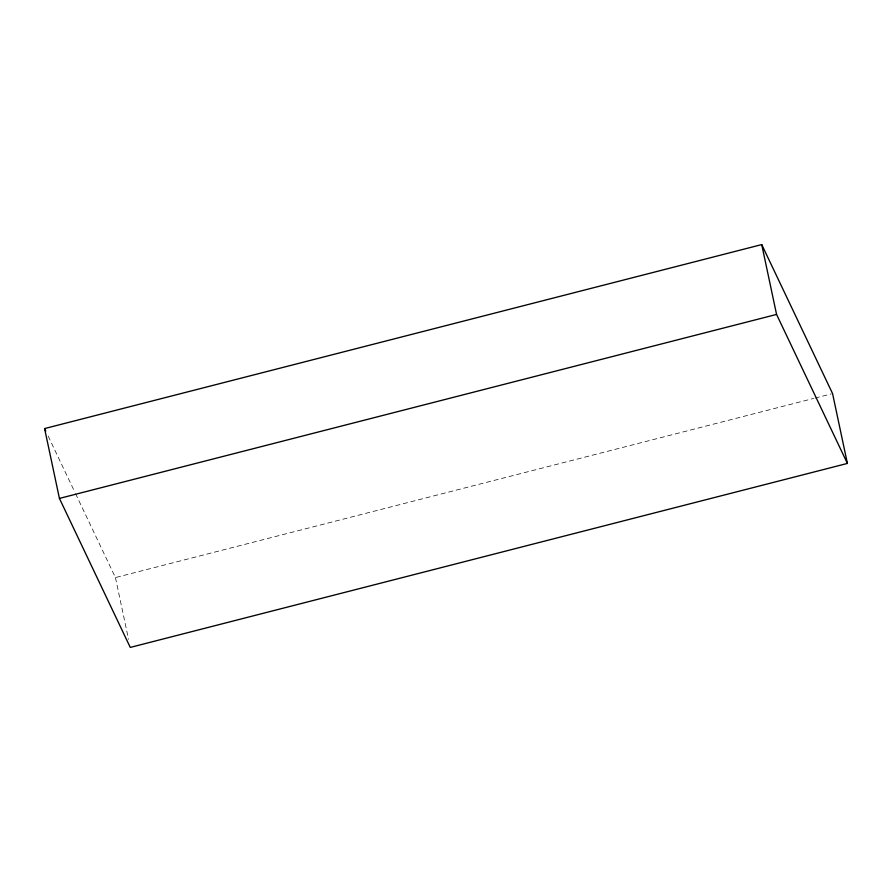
<?xml version="1.0" encoding="UTF-8"?>
<svg xmlns="http://www.w3.org/2000/svg" width="892" height="892" viewBox="0 0 892 892"><rect width="100%" height="100%" fill="white"/><g stroke="black" fill="none" stroke-linecap="round" stroke-linejoin="round"><path stroke-width="0.67" stroke-dasharray="4.46 3.34" d="M75.552 493.677L115.436 577.57L813.694 398.423M815.043 398.077L831.221 393.93M48.168 436.088L74.961 492.429M115.436 577.57L128.559 639.363"/><path stroke-width="1.34" d="M44.6 428.573L761.735 244.586L832.571 393.584L847.4 463.427L130.265 647.414L59.429 498.416L44.6 428.573L45.793 431.081M59.429 498.416L776.564 314.43L847.4 463.427M761.735 244.586L776.564 314.43"/></g></svg>
